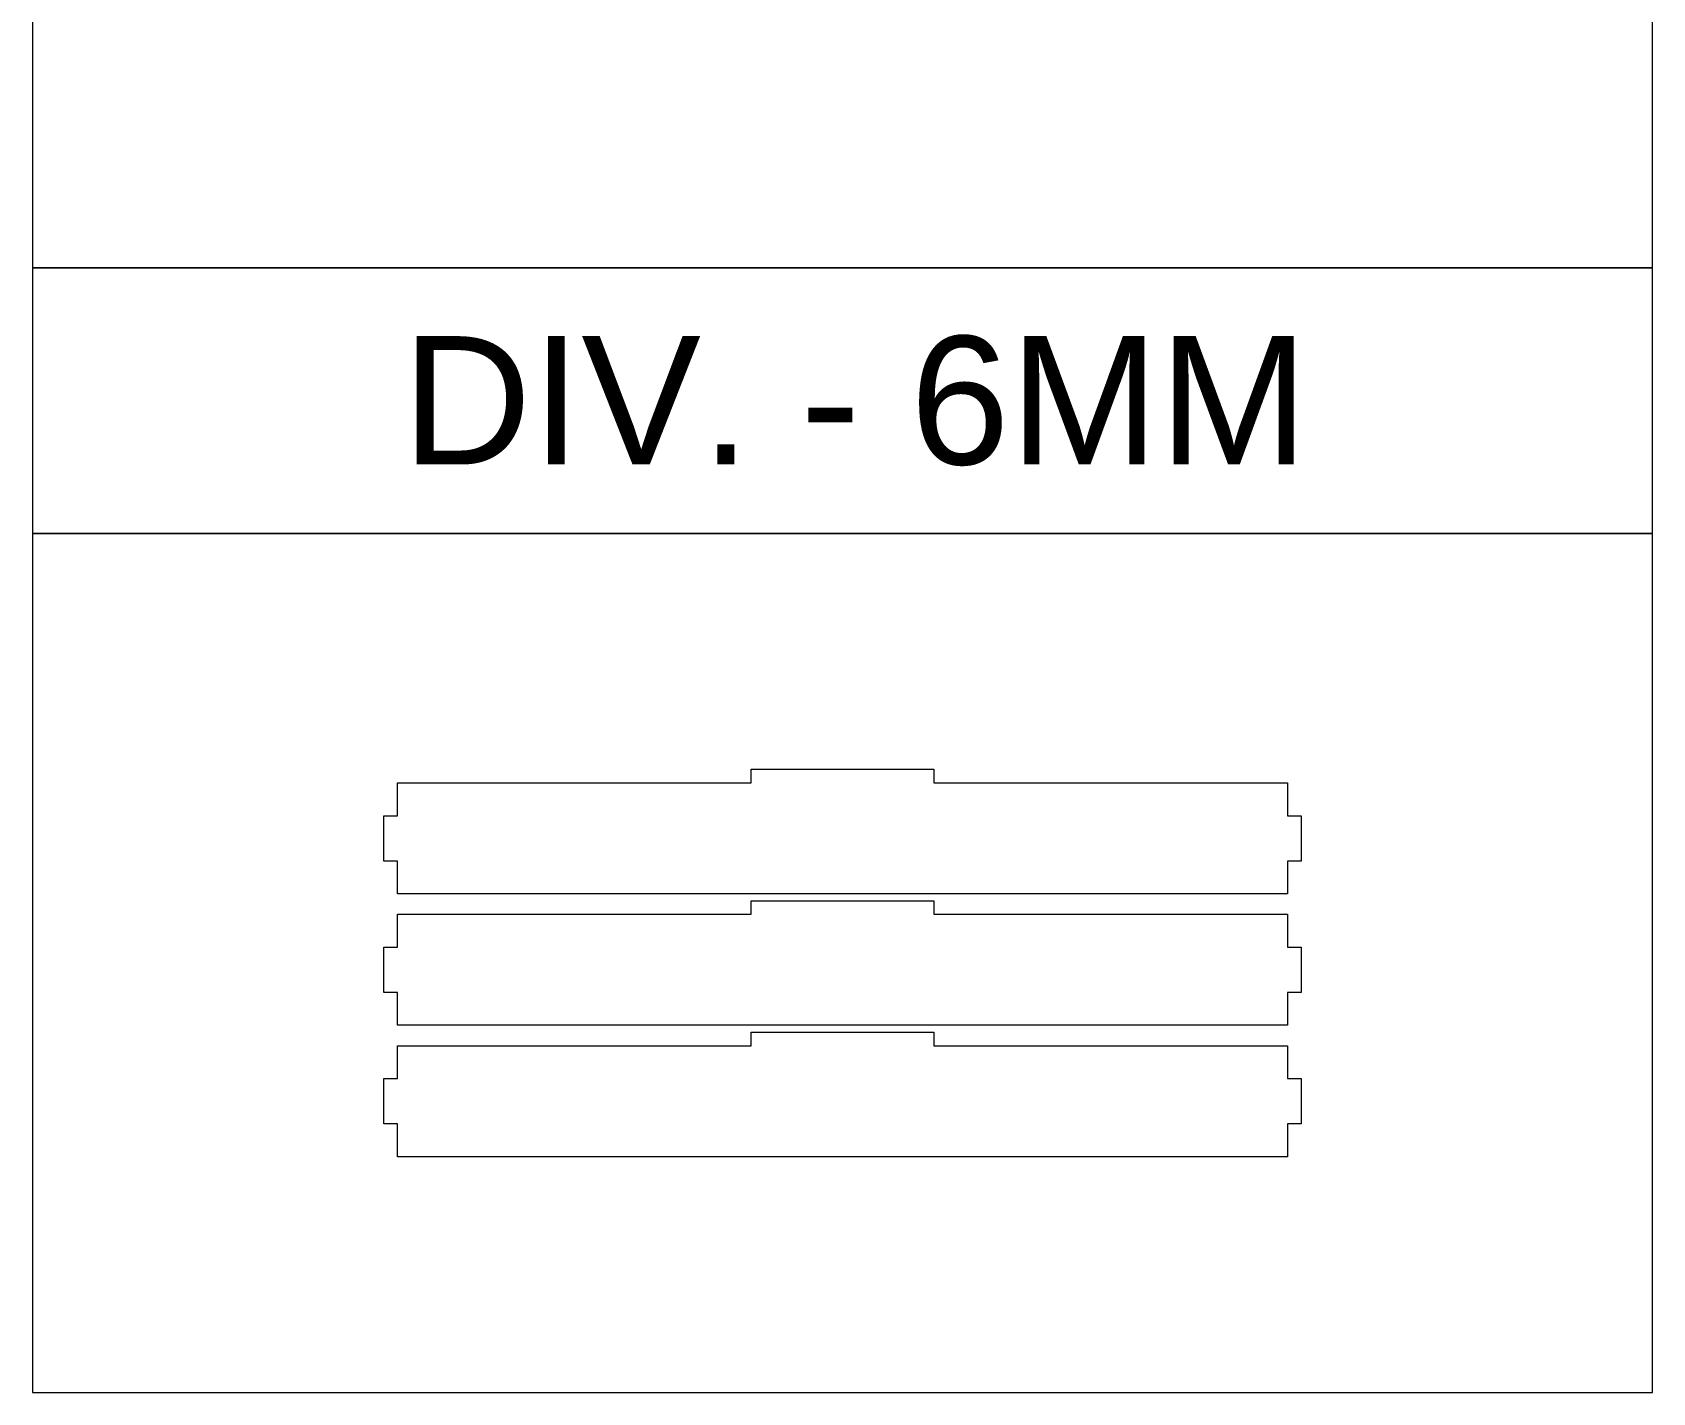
# Model space of a CAD drawing. Header units: millimetres. Extents: x -1409 to 1409, y -600 to 600.
# Drawn here: x 694 to 1409, y -600 to 0 of the extents above; entities that cross this region are included whole.
import ezdxf

# ---------------------------------------------------------------- set-up
doc = ezdxf.new("R2010")
doc.units = ezdxf.units.MM
doc.header["$MEASUREMENT"] = 0
doc.layers.add('Layer 1', color=7, linetype='Continuous')
doc.styles.add('0', font='arial.ttf', dxfattribs={"height": 1})

msp = doc.modelspace()

# ---------------------------------------------------------------- linework, layer by layer
at = {"layer": 'Layer 1', "color": 142, "lineweight": 20}
for points in [[(693.6267, -103.96), (1408.8079, -103.96), (1408.8079, 483.2666), (693.6267, 483.2666), (693.6267, -103.96)], [(693.6267, -221.16), (1408.8079, -221.16), (1408.8079, -103.96), (693.6267, -103.96), (693.6267, -221.16)], [(693.6267, -600.4666), (1408.8079, -600.4666), (1408.8079, -221.16), (693.6267, -221.16), (693.6267, -600.4666)]]:
    msp.add_lwpolyline(points, close=True, dxfattribs=at)
at = {"layer": 'Layer 1', "color": 230, "lineweight": 20}
for points in [[(1010.884, -331.3133), (1010.884, -331.3133), (854.7173, -331.3133), (854.7173, -331.3133), (854.7173, -331.3133), (854.7173, -331.3133), (854.7173, -345.8133), (854.7173, -345.8133), (854.7173, -345.8133), (854.7173, -345.8133), (848.7173, -345.8133), (848.7173, -345.8133), (848.7173, -345.8133), (848.7173, -345.8133), (848.7173, -365.8133), (848.7173, -365.8133), (848.7173, -365.8133), (848.7173, -365.8133), (854.7173, -365.8133), (854.7173, -365.8133), (854.7173, -365.8133), (854.7173, -365.8133), (854.7173, -380.3133), (854.7173, -380.3133), (854.7173, -380.3133), (854.7173, -380.3133), (1247.7173, -380.3133), (1247.7173, -380.3133), (1247.7173, -380.3133), (1247.7173, -380.3133), (1247.7173, -365.8133), (1247.7173, -365.8133), (1247.7173, -365.8133), (1247.7173, -365.8133), (1253.7173, -365.8133), (1253.7173, -365.8133), (1253.7173, -365.8133), (1253.7173, -365.8133), (1253.7173, -345.8133), (1253.7173, -345.8133), (1253.7173, -345.8133), (1253.7173, -345.8133), (1247.7173, -345.8133), (1247.7173, -345.8133), (1247.7173, -345.8133), (1247.7173, -345.8133), (1247.7173, -331.3133), (1247.7173, -331.3133), (1247.7173, -331.3133), (1247.7173, -331.3133), (1091.5506, -331.3133), (1091.5506, -331.3133), (1091.5506, -331.3133), (1091.5506, -331.3133), (1091.5506, -325.3133), (1091.5506, -325.3133), (1091.5506, -325.3133), (1091.5506, -325.3133), (1010.884, -325.3133), (1010.884, -325.3133), (1010.884, -325.3133), (1010.884, -325.3133), (1010.884, -331.3133), (1010.884, -331.3133)], [(1010.884, -389.3133), (1010.884, -389.3133), (854.7173, -389.3133), (854.7173, -389.3133), (854.7173, -389.3133), (854.7173, -389.3133), (854.7173, -403.8133), (854.7173, -403.8133), (854.7173, -403.8133), (854.7173, -403.8133), (848.7173, -403.8133), (848.7173, -403.8133), (848.7173, -403.8133), (848.7173, -403.8133), (848.7173, -423.8133), (848.7173, -423.8133), (848.7173, -423.8133), (848.7173, -423.8133), (854.7173, -423.8133), (854.7173, -423.8133), (854.7173, -423.8133), (854.7173, -423.8133), (854.7173, -438.3133), (854.7173, -438.3133), (854.7173, -438.3133), (854.7173, -438.3133), (1247.7173, -438.3133), (1247.7173, -438.3133), (1247.7173, -438.3133), (1247.7173, -438.3133), (1247.7173, -423.8133), (1247.7173, -423.8133), (1247.7173, -423.8133), (1247.7173, -423.8133), (1253.7173, -423.8133), (1253.7173, -423.8133), (1253.7173, -423.8133), (1253.7173, -423.8133), (1253.7173, -403.8133), (1253.7173, -403.8133), (1253.7173, -403.8133), (1253.7173, -403.8133), (1247.7173, -403.8133), (1247.7173, -403.8133), (1247.7173, -403.8133), (1247.7173, -403.8133), (1247.7173, -389.3133), (1247.7173, -389.3133), (1247.7173, -389.3133), (1247.7173, -389.3133), (1091.5506, -389.3133), (1091.5506, -389.3133), (1091.5506, -389.3133), (1091.5506, -389.3133), (1091.5506, -383.3133), (1091.5506, -383.3133), (1091.5506, -383.3133), (1091.5506, -383.3133), (1010.884, -383.3133), (1010.884, -383.3133), (1010.884, -383.3133), (1010.884, -383.3133), (1010.884, -389.3133), (1010.884, -389.3133)], [(1010.884, -447.3133), (1010.884, -447.3133), (854.7173, -447.3133), (854.7173, -447.3133), (854.7173, -447.3133), (854.7173, -447.3133), (854.7173, -461.8133), (854.7173, -461.8133), (854.7173, -461.8133), (854.7173, -461.8133), (848.7173, -461.8133), (848.7173, -461.8133), (848.7173, -461.8133), (848.7173, -461.8133), (848.7173, -481.8133), (848.7173, -481.8133), (848.7173, -481.8133), (848.7173, -481.8133), (854.7173, -481.8133), (854.7173, -481.8133), (854.7173, -481.8133), (854.7173, -481.8133), (854.7173, -496.3133), (854.7173, -496.3133), (854.7173, -496.3133), (854.7173, -496.3133), (1247.7173, -496.3133), (1247.7173, -496.3133), (1247.7173, -496.3133), (1247.7173, -496.3133), (1247.7173, -481.8133), (1247.7173, -481.8133), (1247.7173, -481.8133), (1247.7173, -481.8133), (1253.7173, -481.8133), (1253.7173, -481.8133), (1253.7173, -481.8133), (1253.7173, -481.8133), (1253.7173, -461.8133), (1253.7173, -461.8133), (1253.7173, -461.8133), (1253.7173, -461.8133), (1247.7173, -461.8133), (1247.7173, -461.8133), (1247.7173, -461.8133), (1247.7173, -461.8133), (1247.7173, -447.3133), (1247.7173, -447.3133), (1247.7173, -447.3133), (1247.7173, -447.3133), (1091.5506, -447.3133), (1091.5506, -447.3133), (1091.5506, -447.3133), (1091.5506, -447.3133), (1091.5506, -441.3133), (1091.5506, -441.3133), (1091.5506, -441.3133), (1091.5506, -441.3133), (1010.884, -441.3133), (1010.884, -441.3133), (1010.884, -441.3133), (1010.884, -441.3133), (1010.884, -447.3133), (1010.884, -447.3133)]]:
    msp.add_open_spline(points, degree=3, knots=[0, 0, 0, 0, 0.05882353, 0.05882353, 0.05882353, 0.05882353, 0.11764706, 0.11764706, 0.11764706, 0.11764706, 0.17647059, 0.17647059, 0.17647059, 0.17647059, 0.23529412, 0.23529412, 0.23529412, 0.23529412, 0.29411765, 0.29411765, 0.29411765, 0.29411765, 0.35294118, 0.35294118, 0.35294118, 0.35294118, 0.41176471, 0.41176471, 0.41176471, 0.41176471, 0.47058824, 0.47058824, 0.47058824, 0.47058824, 0.52941176, 0.52941176, 0.52941176, 0.52941176, 0.58823529, 0.58823529, 0.58823529, 0.58823529, 0.64705882, 0.64705882, 0.64705882, 0.64705882, 0.70588235, 0.70588235, 0.70588235, 0.70588235, 0.76470588, 0.76470588, 0.76470588, 0.76470588, 0.82352941, 0.82352941, 0.82352941, 0.82352941, 0.88235294, 0.88235294, 0.88235294, 0.88235294, 1, 1, 1, 1], dxfattribs=at)

# ---------------------------------------------------------------- texts
at = {"layer": 'Layer 1', "color": 142, "style": '0'}
msp.add_text('DIV. - 6MM', height=56.64658, dxfattribs=at).set_placement((856.8159, -190.7259))

doc.saveas('drawing.dxf')
